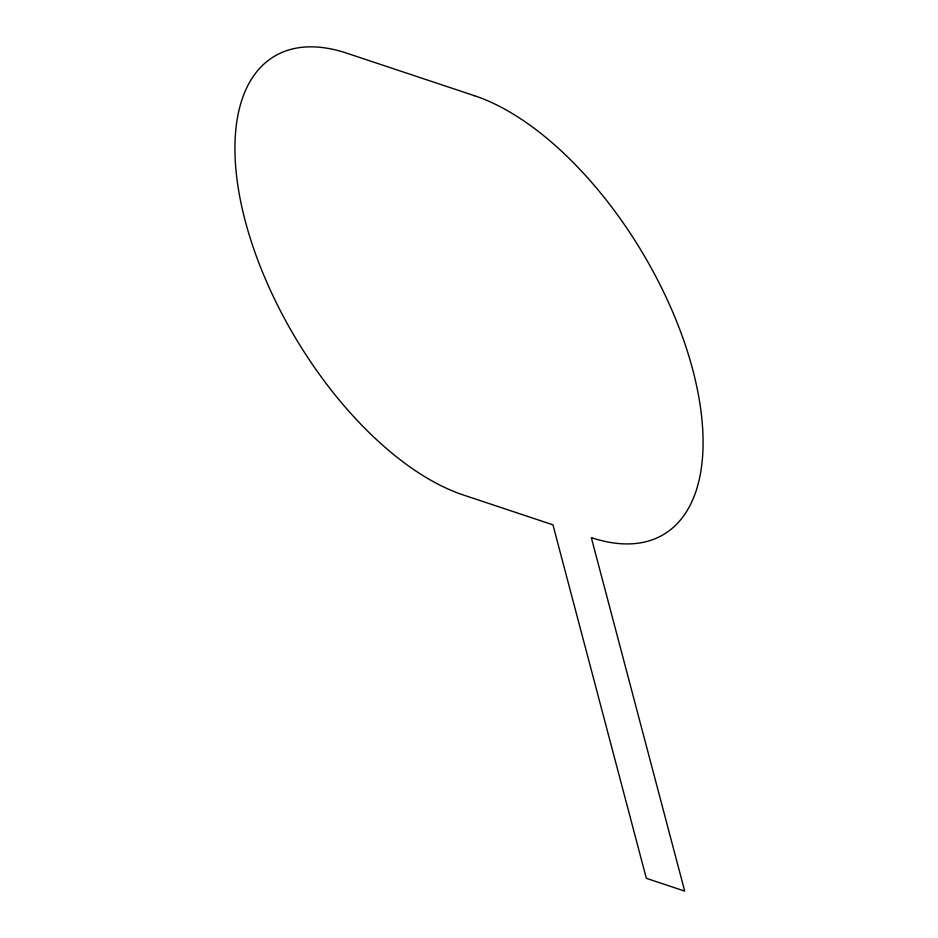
<?xml version="1.0" encoding="UTF-8"?>
<svg xmlns="http://www.w3.org/2000/svg" width="938" height="938" viewBox="0 0 938 938"><rect width="100%" height="100%" fill="white"/><g stroke="black" fill="none" stroke-linecap="round" stroke-linejoin="round"><path stroke-width="1.41" d="M474.569 95.746L346.685 53.149A254.022 126.794 59 0 0 245.205 220.84A254.022 126.794 59 0 0 463.431 495.018L552.951 524.834L646.341 878.32L684.705 891.1L591.315 537.615A254.022 126.794 59 0 0 692.795 369.924A254.022 126.794 59 0 0 474.569 95.746"/></g></svg>
